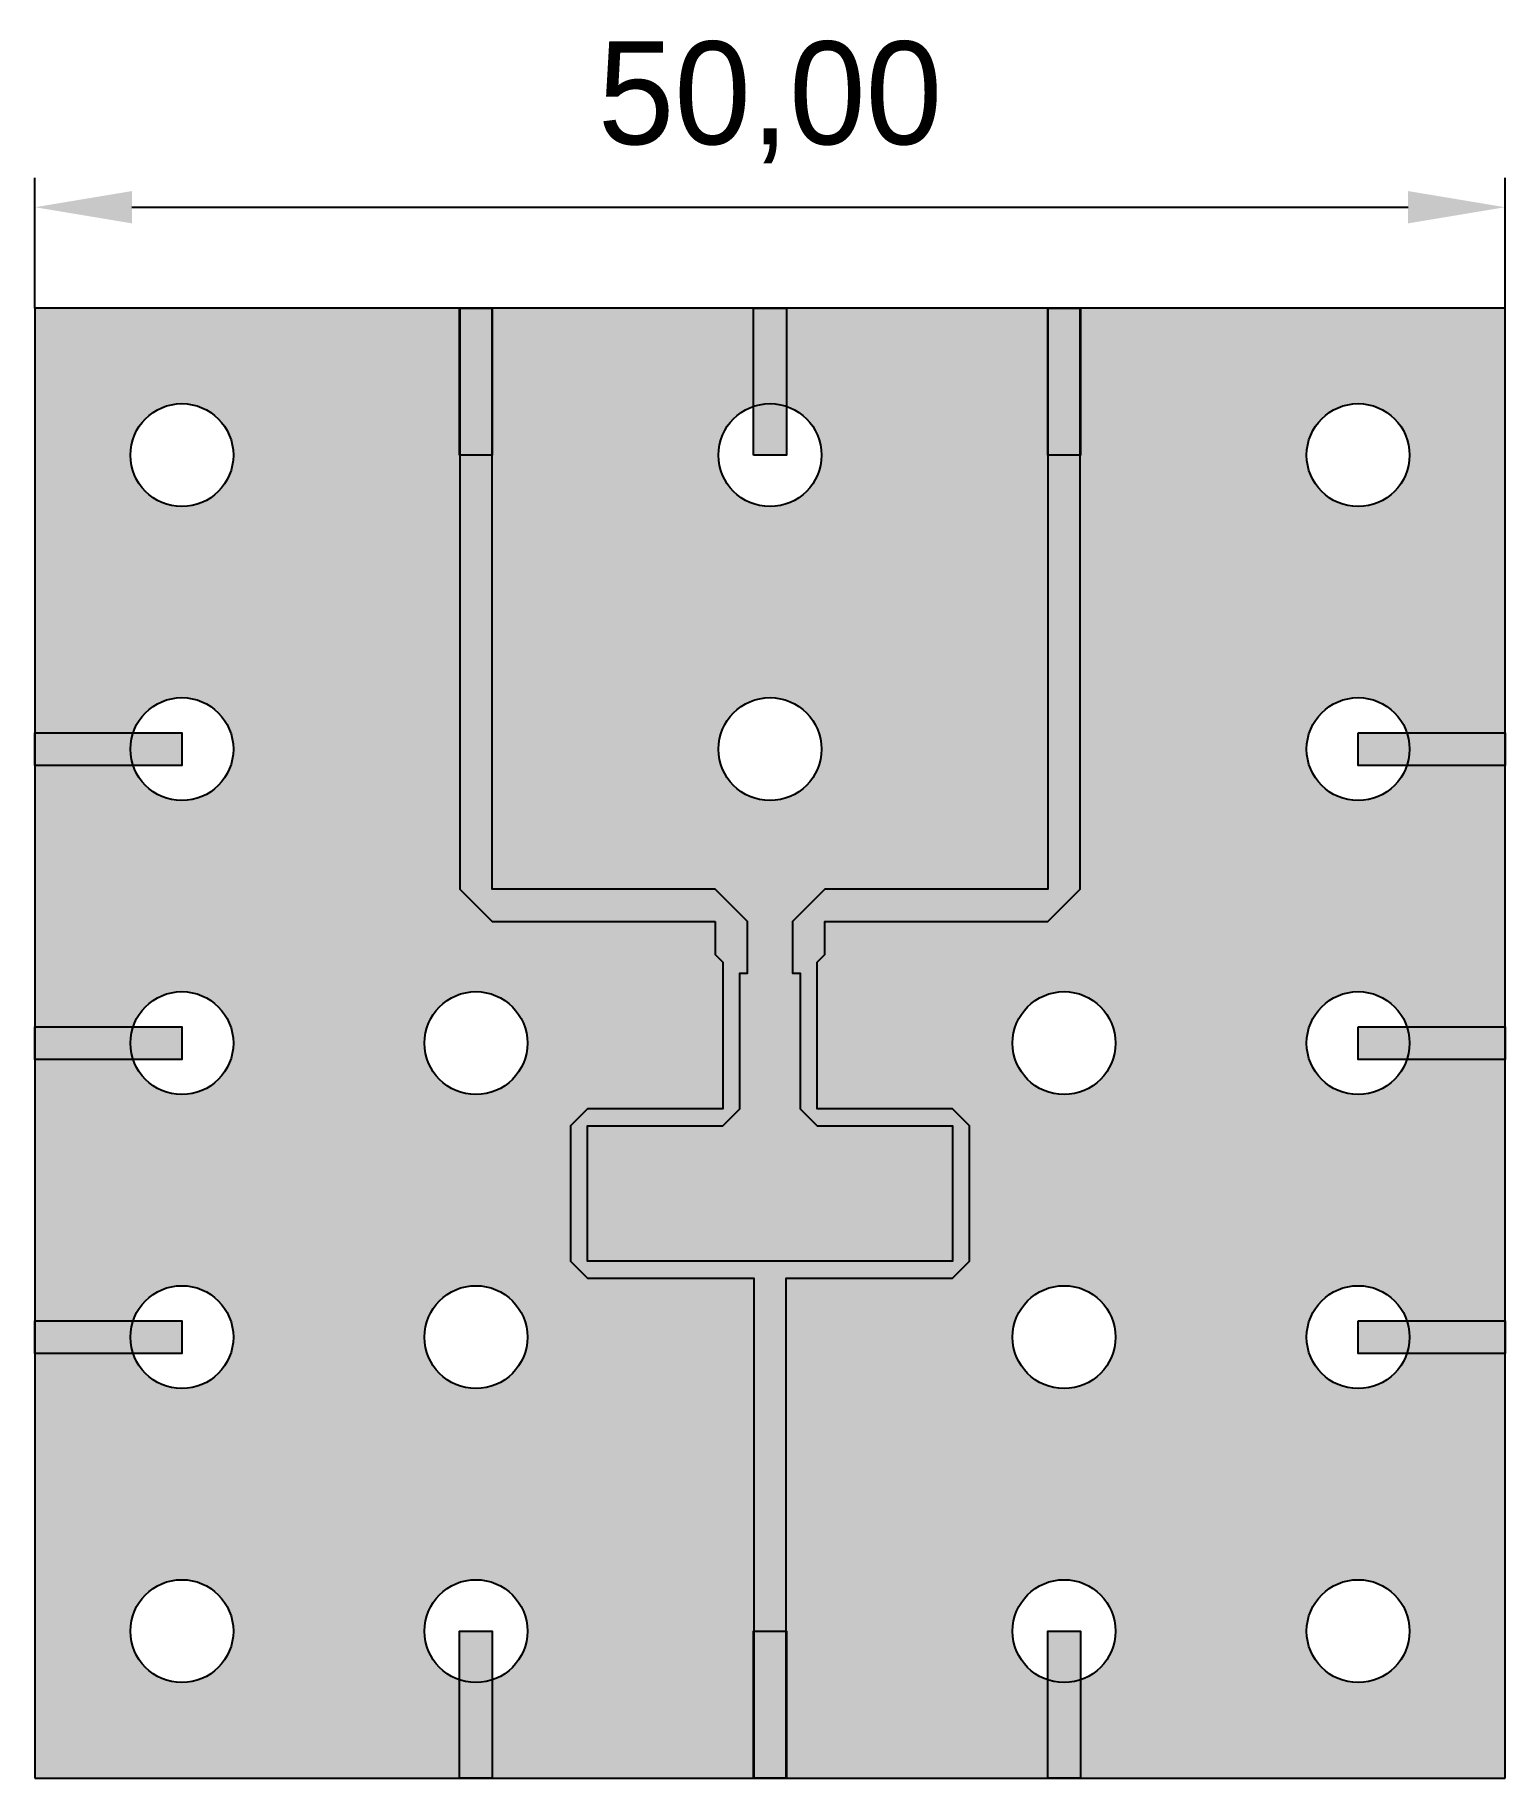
# Model space of a CAD drawing. Header units: millimetres. Extents: x -25 to 25, y -25 to 34.3.
import ezdxf

# ---------------------------------------------------------------- set-up
doc = ezdxf.new("R2010")
doc.units = ezdxf.units.MM
doc.header["$PDSIZE"] = -1
doc.layers.get('0').update_dxf_attribs({"color": 3})
doc.layers.add('cond', color=1, linetype='Continuous')
doc.dimstyles.new('ISO-25', dxfattribs={"dimtxt": 2.5, "dimasz": 2.5, "dimexe": 1.25, "dimexo": 0.625, "dimtad": 1, "dimtxsty": 'Standard', "dimcen": 2.5, "dimadec": 0, "dimazin": 0, "dimtfac": 1, "dimtmove": 0, "dimatfit": 3, "dimfxl": 1, "dimarcsym": 0})

# ---------------------------------------------------------------- blocks, each defined once
blk = doc.blocks.new('*D1')
at = {"color": 0, "lineweight": -2, "transparency": 16777216}
for p, q in [((-25, 25), (-25, 29.431)), ((25, 25), (25, 29.431)), ((-21.698, 28.431), (21.698, 28.431))]:
    blk.add_line(p, q, dxfattribs=at)
at = {"color": 0, "transparency": 16777216}
for points in [[(-21.698, 28.981), (-21.698, 27.881), (-25, 28.431)], [(21.698, 28.981), (21.698, 27.881), (25, 28.431)]]:
    blk.add_solid(points, dxfattribs=at)
at = {"layer": 'Defpoints', "color": 0, "transparency": 16777216}
for p in [(25, 28.431), (-25, 25), (25, 25)]:
    blk.add_point(p, dxfattribs=at)
at = {"color": 0, "transparency": 16777216, "insert": (0, 31.997), "char_height": 3.5, "attachment_point": 5}
blk.add_mtext('50,00', dxfattribs=at)

msp = doc.modelspace()

# ---------------------------------------------------------------- hatches: boundary and pattern name
at = {"true_color": 0x105689}
h = msp.add_hatch(color=146, dxfattribs=at)
h.dxf.hatch_style = 1
h.paths.add_polyline_path([(-25, 25), (-25, -25), (25, -25), (25, 25)])
h.paths.add_polyline_path([(-21.75, 20, -1), (-18.25, 20, -1)], flags=16)
h.paths.add_polyline_path([(-18.25, 10, -1), (-21.75, 10, -1)], flags=16)
h.paths.add_polyline_path([(-1.75, 20, -1), (1.75, 20, -1)], flags=16)
h.paths.add_polyline_path([(1.75, 10, -1), (-1.75, 10, -1)], flags=16)
h.paths.add_polyline_path([(-8.25, 0, -1), (-11.75, 0, -1)], flags=16)
h.paths.add_polyline_path([(-18.25, 0, -1), (-21.75, 0, -1)], flags=16)
h.paths.add_polyline_path([(-8.25, -10, -1), (-11.75, -10, -1)], flags=16)
h.paths.add_polyline_path([(-18.25, -10, -1), (-21.75, -10, -1)], flags=16)
h.paths.add_polyline_path([(11.75, 0, -1), (8.25, 0, -1)], flags=16)
h.paths.add_polyline_path([(18.25, 20, -1), (21.75, 20, -1)], flags=16)
h.paths.add_polyline_path([(21.75, 10, -1), (18.25, 10, -1)], flags=16)
h.paths.add_polyline_path([(11.75, -10, -1), (8.25, -10, -1)], flags=16)
h.paths.add_polyline_path([(-8.25, -20, -1), (-11.75, -20, -1)], flags=16)
h.paths.add_polyline_path([(-18.25, -20, -1), (-21.75, -20, -1)], flags=16)
h.paths.add_polyline_path([(21.75, 0, -1), (18.25, 0, -1)], flags=16)
h.paths.add_polyline_path([(21.75, -10, -1), (18.25, -10, -1)], flags=16)
h.paths.add_polyline_path([(11.75, -20, -1), (8.25, -20, -1)], flags=16)
h.paths.add_polyline_path([(21.75, -20, -1), (18.25, -20, -1)], flags=16)
h = msp.add_hatch(color=1)
h.dxf.hatch_style = 1
h.paths.add_polyline_path([(-9.443315, 20), (-9.443315, 25), (-10.556685, 25), (-10.556685, 20)])
h = msp.add_hatch(color=1)
h.dxf.hatch_style = 1
h.paths.add_polyline_path([(0.556685, 20), (0.556685, 25), (-0.556685, 25), (-0.556685, 20)])
h = msp.add_hatch(color=1)
h.dxf.hatch_style = 1
h.paths.add_polyline_path([(0.556685, 20), (0.556685, 25), (-0.556685, 25), (-0.556685, 20)])
h = msp.add_hatch(color=1)
h.dxf.hatch_style = 1
h.paths.add_polyline_path([(0.556685, 20), (0.556685, 25), (-0.556685, 25), (-0.556685, 20)])
h = msp.add_hatch(color=1)
h.dxf.hatch_style = 1
h.paths.add_polyline_path([(0.556685, 20), (0.556685, 25), (-0.556685, 25), (-0.556685, 20)])
h = msp.add_hatch(color=1)
h.dxf.hatch_style = 1
h.paths.add_polyline_path([(10.556685, 20), (10.556685, 25), (9.443315, 25), (9.443315, 20)])
h = msp.add_hatch(color=1)
h.dxf.hatch_style = 1
h.paths.add_polyline_path([(-25, 9.443315), (-20, 9.443315), (-20, 10.556685), (-25, 10.556685)])
h = msp.add_hatch(color=1)
h.dxf.hatch_style = 1
h.paths.add_polyline_path([(20, 9.443315), (25, 9.443315), (25, 10.556685), (20, 10.556685)])
h = msp.add_hatch(color=1)
h.dxf.hatch_style = 1
h.paths.add_polyline_path([(-25, -0.556685), (-20, -0.556685), (-20, 0.556685), (-25, 0.556685)])
h = msp.add_hatch(color=1)
h.dxf.hatch_style = 1
h.paths.add_polyline_path([(-25, -0.556685), (-20, -0.556685), (-20, 0.556685), (-25, 0.556685)])
h = msp.add_hatch(color=1)
h.dxf.hatch_style = 1
h.paths.add_polyline_path([(-25, -0.556685), (-20, -0.556685), (-20, 0.556685), (-25, 0.556685)])
h = msp.add_hatch(color=1)
h.dxf.hatch_style = 1
h.paths.add_polyline_path([(-25, -0.556685), (-20, -0.556685), (-20, 0.556685), (-25, 0.556685)])
h = msp.add_hatch(color=1)
h.dxf.hatch_style = 1
h.paths.add_polyline_path([(20, -0.556685), (25, -0.556685), (25, 0.556685), (20, 0.556685)])
h = msp.add_hatch(color=1)
h.dxf.hatch_style = 1
h.paths.add_polyline_path([(20, -0.556685), (25, -0.556685), (25, 0.556685), (20, 0.556685)])
h = msp.add_hatch(color=1)
h.dxf.hatch_style = 1
h.paths.add_polyline_path([(20, -0.556685), (25, -0.556685), (25, 0.556685), (20, 0.556685)])
h = msp.add_hatch(color=1)
h.dxf.hatch_style = 1
h.paths.add_polyline_path([(20, -0.556685), (25, -0.556685), (25, 0.556685), (20, 0.556685)])
h = msp.add_hatch(color=1)
h.dxf.hatch_style = 1
h.paths.add_polyline_path([(-25, -10.556685), (-20, -10.556685), (-20, -9.443315), (-25, -9.443315)])
h = msp.add_hatch(color=1)
h.dxf.hatch_style = 1
h.paths.add_polyline_path([(20, -10.556685), (25, -10.556685), (25, -9.443315), (20, -9.443315)])
h = msp.add_hatch(color=1)
h.dxf.hatch_style = 1
h.paths.add_polyline_path([(-9.443315, -25), (-9.443315, -20), (-10.556685, -20), (-10.556685, -25)])
h = msp.add_hatch(color=1)
h.dxf.hatch_style = 1
h.paths.add_polyline_path([(0.556685, -25), (0.556685, -20), (-0.556685, -20), (-0.556685, -25)])
h = msp.add_hatch(color=1)
h.dxf.hatch_style = 1
h.paths.add_polyline_path([(0.556685, -25), (0.556685, -20), (-0.556685, -20), (-0.556685, -25)])
h = msp.add_hatch(color=1)
h.dxf.hatch_style = 1
h.paths.add_polyline_path([(0.556685, -25), (0.556685, -20), (-0.556685, -20), (-0.556685, -25)])
h = msp.add_hatch(color=1)
h.dxf.hatch_style = 1
h.paths.add_polyline_path([(0.556685, -25), (0.556685, -20), (-0.556685, -20), (-0.556685, -25)])
h = msp.add_hatch(color=1)
h.dxf.hatch_style = 1
h.paths.add_polyline_path([(10.556685, -25), (10.556685, -20), (9.443315, -20), (9.443315, -25)])

# ---------------------------------------------------------------- linework, layer by layer
at = {"color": 3, "linetype": 'Continuous', "lineweight": 25}
for p, q in [((25, 25), (-25, 25)), ((-25, 25), (-25, -25)), ((25, -25), (25, 25)), ((-25, -25), (25, -25))]:
    msp.add_line(p, q, dxfattribs=at)
for centre in [(-20, 20), (0, 20), (20, 20), (-20, 10), (0, 10), (20, 10), (-20, 0), (-10, 0), (10, 0), (20, 0), (-20, -10), (-10, -10), (10, -10), (20, -10), (-20, -20), (-10, -20), (10, -20), (20, -20)]:
    msp.add_circle(centre, 1.75, dxfattribs=at)
at = {"layer": 'cond'}
for points in [[(-10.556685, 20), (-10.556685, 25), (-9.443315, 25), (-9.443315, 20)], [(-1.859987, 4.1386), (-1.859987, 3.1386), (-1.859987, 3.0167), (-1.600847, 2.7576), (-1.600847, 2.3766), (-1.600847, -2.231993), (-6.20944, -2.231993), (-6.789147, -2.8117), (-6.789147, -7.420293), (-6.20944, -8), (-0.54897, -8), (-0.54897, -25), (0, -25), (0.54897, -25), (0.54897, -8), (6.20944, -8), (6.789147, -7.420293), (6.789147, -2.8117), (6.20944, -2.231993), (1.600847, -2.231993), (1.600847, 2.3766), (1.600847, 2.7576), (1.859987, 3.0167), (1.859987, 3.1386), (1.859987, 4.1386), (9.451077, 4.1386), (10.549017, 5.23654), (10.549017, 25), (9.451077, 25), (9.451077, 5.23654), (1.859987, 5.23654), (0.762047, 4.1386), (0.762047, 3.1386), (0.762047, 2.7576), (0.762047, 2.3766), (1.02114, 2.3766), (1.02114, -2.231993), (1.600847, -2.8117), (6.20944, -2.8117), (6.20944, -7.420293), (0, -7.420293), (-6.20944, -7.420293), (-6.20944, -2.8117), (-1.600847, -2.8117), (-1.02114, -2.231993), (-1.02114, 2.3766), (-0.762047, 2.3766), (-0.762047, 2.7576), (-0.762047, 3.1386), (-0.762047, 4.1386), (-1.859987, 5.23654), (-9.451077, 5.23654), (-9.451077, 25), (-10.549017, 25), (-10.549017, 5.23654), (-9.451077, 4.1386)], [(-0.556685, 20), (-0.556685, 25), (0.556685, 25), (0.556685, 20)], [(-0.556685, 20), (-0.556685, 25), (0.556685, 25), (0.556685, 20)], [(-0.556685, 20), (-0.556685, 25), (0.556685, 25), (0.556685, 20)], [(-0.556685, 20), (-0.556685, 25), (0.556685, 25), (0.556685, 20)], [(9.443315, 20), (9.443315, 25), (10.556685, 25), (10.556685, 20)], [(-25, 10.556685), (-20, 10.556685), (-20, 9.443315), (-25, 9.443315)], [(20, 10.556685), (25, 10.556685), (25, 9.443315), (20, 9.443315)], [(-25, 0.556685), (-20, 0.556685), (-20, -0.556685), (-25, -0.556685)], [(-25, 0.556685), (-20, 0.556685), (-20, -0.556685), (-25, -0.556685)], [(-25, 0.556685), (-20, 0.556685), (-20, -0.556685), (-25, -0.556685)], [(-25, 0.556685), (-20, 0.556685), (-20, -0.556685), (-25, -0.556685)], [(20, 0.556685), (25, 0.556685), (25, -0.556685), (20, -0.556685)], [(20, 0.556685), (25, 0.556685), (25, -0.556685), (20, -0.556685)], [(20, 0.556685), (25, 0.556685), (25, -0.556685), (20, -0.556685)], [(20, 0.556685), (25, 0.556685), (25, -0.556685), (20, -0.556685)], [(-25, -9.443315), (-20, -9.443315), (-20, -10.556685), (-25, -10.556685)], [(20, -9.443315), (25, -9.443315), (25, -10.556685), (20, -10.556685)], [(-10.556685, -25), (-10.556685, -20), (-9.443315, -20), (-9.443315, -25)], [(-0.556685, -25), (-0.556685, -20), (0.556685, -20), (0.556685, -25)], [(-0.556685, -25), (-0.556685, -20), (0.556685, -20), (0.556685, -25)], [(-0.556685, -25), (-0.556685, -20), (0.556685, -20), (0.556685, -25)], [(-0.556685, -25), (-0.556685, -20), (0.556685, -20), (0.556685, -25)], [(9.443315, -25), (9.443315, -20), (10.556685, -20), (10.556685, -25)]]:
    msp.add_lwpolyline(points, close=True, dxfattribs=at)
for points in [[(-0.762047, 2.3766), (-0.762047, 3.1386)], [(0.762047, 3.1386), (0.762047, 2.3766)], [(-1.600847, 2.7576), (-1.600887, 2.7576), (-1.600887, 2.75764)], [(1.600847, 2.7576), (1.600887, 2.7576), (1.600887, 2.75764)]]:
    msp.add_lwpolyline(points, dxfattribs=at)

# ---------------------------------------------------------------- dimensions: what is measured, and where the dimension line sits
at = {"color": 3}
dim = msp.add_linear_dim(base=(25, 28.430907), p1=(-25, 25), p2=(25, 25), dimstyle='ISO-25', override={"dimtxt": 3.5, "dimasz": 3.302, "dimexe": 1, "dimexo": 0, "dimgap": 1.524, "dimtih": 1, "dimtoh": 1, "dimzin": 1, "dimadec": 2, "dimtzin": 1}, dxfattribs=at)
dim.commit()
dim.dimension.update_dxf_attribs({"geometry": '*D1', "text_midpoint": (0, 31.996574)})

doc.saveas('drawing.dxf')
